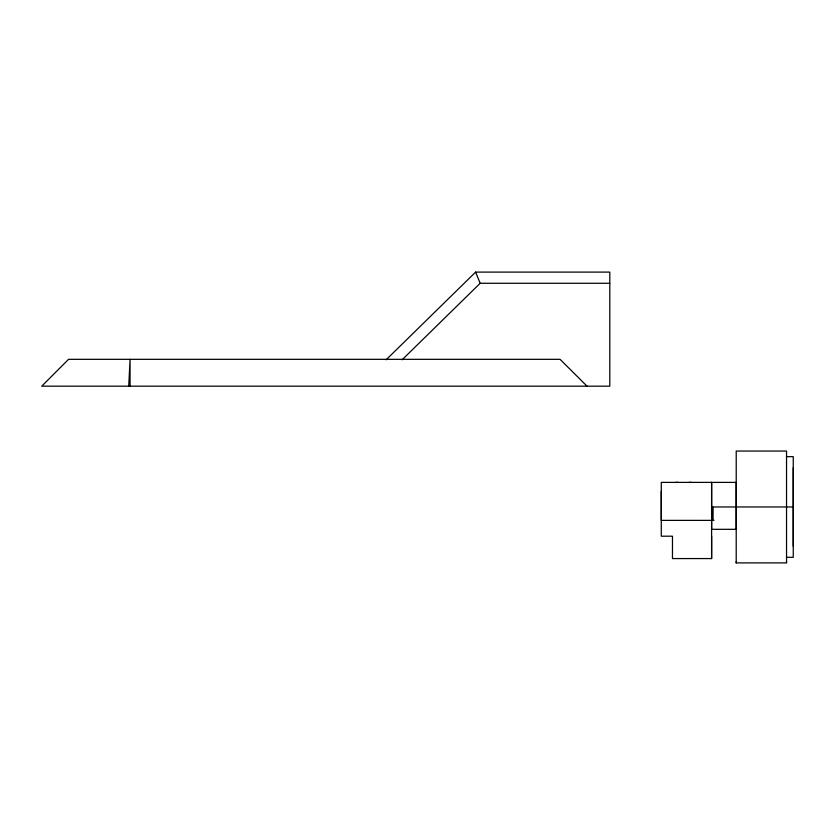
<?xml version="1.0" encoding="UTF-8"?>
<svg xmlns="http://www.w3.org/2000/svg" width="835" height="835" viewBox="0 0 835 835"><rect width="100%" height="100%" fill="white"/><g stroke="black" fill="none" stroke-linecap="round" stroke-linejoin="round"><path stroke-width="1.25" d="M661.278 491.345L661.278 520.382L713.977 520.372M793.25 506.97L711.608 506.97L711.608 482.39L711.608 529.327L736.209 529.317L736.209 482.39L661.278 482.39L661.278 536.195L672.467 536.195L672.467 558.573L711.608 558.563L711.608 536.185M712.725 520.382L712.725 506.97L712.714 520.362M786.539 561.746L786.539 562.894L736.209 562.894L736.22 451.057L786.539 451.057L786.539 562.602M128.747 386.177L130.062 359.332L130.062 386.177M386.156 359.77L475.606 272.106L609.8 272.106L609.8 386.177L41.75 386.177L68.553 359.332L560.066 359.332L587.047 386.177M402.094 359.802L480.167 283.284L609.8 283.284M786.539 456.651L793.25 456.651L793.25 557.3L786.539 557.3M675.672 482.39L677.957 482.39M689.032 482.39L691.328 482.39M475.606 272.106L480.167 283.284M793.25 467.83L793.25 546.121M736.209 561.746L736.209 562.894M711.608 520.382L711.608 558.563"/></g></svg>
